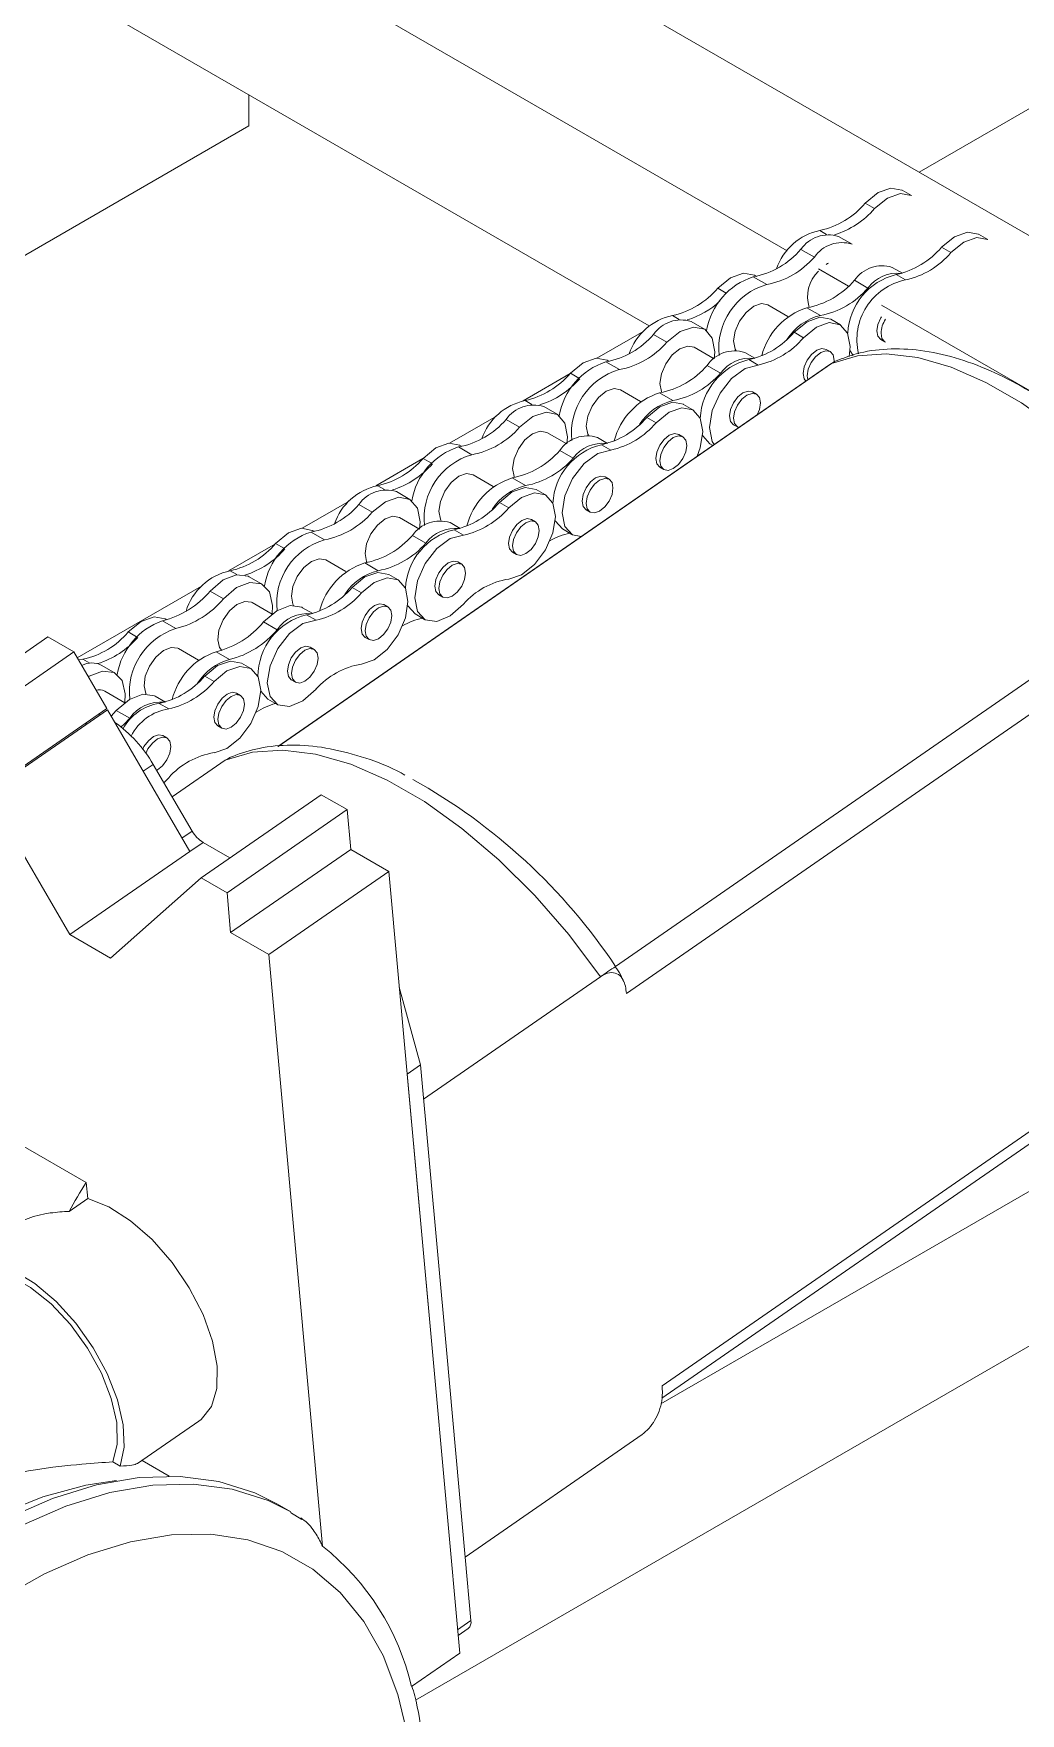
# Model space of a CAD drawing. Header units: millimetres. Extents: x 127 to 2222, y 23 to 864.
# Drawn here: x 770.09 to 796.13, y 153.77 to 198.1 of the extents above; entities that cross this region are included whole.
import ezdxf

# ---------------------------------------------------------------- set-up
doc = ezdxf.new("R2010")
doc.units = ezdxf.units.MM

msp = doc.modelspace()

# ---------------------------------------------------------------- linework, layer by layer
at = {"color": 7, "linetype": 'Continuous', "lineweight": 15}
for p, q in [((833.992, 217.845), (793.456, 194.444)), ((825.274, 176.076), (764.463, 211.181)), ((789.977, 192.371), (760.928, 209.14)), ((786.337, 190.389), (765.17, 202.608)), ((775.777, 195.667), (775.777, 196.485)), ((775.777, 196.483), (775.779, 196.484)), ((758.099, 185.462), (775.777, 195.667)), ((793.254, 193.827), (793.007, 193.97)), ((792.036, 193.628), (792.284, 193.485)), ((790.839, 192.906), (791.016, 192.804)), ((791.688, 192.544), (791.335, 192.748)), ((794.299, 192.321), (794.051, 192.464)), ((795.27, 192.664), (795.022, 192.807)), ((790.341, 192.408), (790.694, 192.204)), ((789.084, 191.683), (789.438, 191.479)), ((789.17, 191.695), (789.118, 191.725)), ((791.596, 191.436), (790.803, 191.894)), ((792.109, 191.388), (791.755, 191.592)), ((793.016, 191.778), (792.749, 191.932)), ((793.102, 191.6), (792.854, 191.743)), ((786.95, 190.661), (787.127, 190.559)), ((789.998, 190.639), (789.469, 190.945)), ((790.852, 190.662), (790.498, 190.866)), ((798.898, 187.221), (792.464, 190.934)), ((786.196, 190.252), (784.956, 189.537)), ((787.799, 190.299), (787.446, 190.503)), ((790.41, 190.076), (790.162, 190.219)), ((791.38, 190.419), (791.133, 190.562)), ((786.452, 190.163), (786.805, 189.959)), ((788.054, 189.517), (787.524, 189.823)), ((791.112, 189.708), (791.005, 189.769)), ((792.45, 190.026), (792.556, 189.965)), ((791.105, 189.372), (776.538, 179.287)), ((785.195, 189.438), (785.549, 189.234)), ((785.28, 189.45), (785.229, 189.48)), ((788.22, 189.143), (787.866, 189.347)), ((789.127, 189.532), (788.86, 189.687)), ((789.212, 189.355), (788.965, 189.498)), ((784.251, 189.13), (783.012, 188.414)), ((786.109, 188.394), (785.58, 188.7)), ((786.963, 188.417), (786.609, 188.621)), ((789.167, 188.586), (789.061, 188.647)), ((782.306, 188.007), (781.067, 187.292)), ((783.061, 188.416), (783.238, 188.314)), ((783.91, 188.054), (783.557, 188.258)), ((787.491, 188.174), (787.244, 188.317)), ((782.563, 187.918), (782.916, 187.714)), ((784.165, 187.272), (783.635, 187.578)), ((786.521, 187.831), (786.273, 187.974)), ((788.561, 187.781), (788.667, 187.72)), ((781.306, 187.193), (781.66, 186.988)), ((781.391, 187.205), (781.34, 187.235)), ((784.33, 186.897), (783.977, 187.102)), ((785.238, 187.287), (784.971, 187.442)), ((785.323, 187.11), (785.076, 187.253)), ((787.222, 187.463), (787.116, 187.524)), ((787.939, 187.274), (788.013, 187.231)), ((780.362, 186.885), (779.123, 186.169)), ((786.616, 186.658), (786.723, 186.597)), ((787.607, 186.961), (787.677, 186.999)), ((782.22, 186.149), (781.691, 186.455)), ((783.074, 186.172), (782.72, 186.376)), ((785.278, 186.341), (785.172, 186.402)), ((779.172, 186.171), (779.349, 186.068)), ((780.021, 185.809), (779.667, 186.013)), ((783.602, 185.929), (783.355, 186.072)), ((778.417, 185.762), (777.178, 185.047)), ((778.674, 185.673), (779.027, 185.469)), ((780.276, 185.027), (779.746, 185.332)), ((782.632, 185.586), (782.384, 185.729)), ((784.672, 185.536), (784.778, 185.474)), ((777.417, 184.947), (777.77, 184.743)), ((777.502, 184.96), (777.45, 184.99)), ((781.349, 185.042), (781.082, 185.196)), ((781.434, 184.865), (781.187, 185.008)), ((783.333, 185.218), (783.227, 185.279)), ((784.049, 185.029), (784.297, 184.886)), ((776.473, 184.64), (775.234, 183.924)), ((780.441, 184.652), (780.088, 184.856)), ((778.331, 183.904), (777.802, 184.21)), ((779.185, 183.927), (778.831, 184.131)), ((781.389, 184.095), (781.283, 184.157)), ((782.727, 184.413), (782.833, 184.352)), ((775.282, 183.926), (775.46, 183.823)), ((776.132, 183.564), (775.778, 183.768)), ((779.713, 183.684), (779.466, 183.826)), ((785.45, 173.482), (800.578, 183.955)), ((774.528, 183.517), (771.247, 181.623)), ((774.749, 183.39), (775.103, 183.186)), ((778.743, 183.341), (778.495, 183.484)), ((780.783, 183.291), (780.889, 183.229)), ((800.866, 183.243), (785.738, 172.77)), ((776.387, 182.782), (775.857, 183.087)), ((777.46, 182.797), (777.193, 182.951)), ((777.545, 182.62), (777.298, 182.762)), ((779.444, 182.973), (779.338, 183.034)), ((780.16, 182.784), (780.408, 182.641)), ((773.494, 182.604), (773.847, 182.4)), ((773.605, 182.628), (773.563, 182.652)), ((776.517, 182.369), (776.163, 182.573)), ((767.306, 179.985), (770.472, 182.177)), ((767.988, 179.59), (771.155, 181.783)), ((771.155, 181.783), (770.472, 182.177)), ((772.023, 180.288), (771.155, 181.783)), ((774.444, 181.566), (773.914, 181.872)), ((775.261, 181.584), (774.908, 181.788)), ((777.5, 181.85), (777.394, 181.912)), ((778.838, 182.168), (778.944, 182.107)), ((771.395, 181.588), (771.274, 181.576)), ((771.395, 181.588), (771.573, 181.485)), ((772.245, 181.225), (771.891, 181.429)), ((775.826, 181.345), (775.578, 181.488)), ((774.855, 181.003), (774.608, 181.146)), ((776.894, 181.045), (777, 180.984)), ((772.499, 180.443), (771.97, 180.749)), ((773.573, 180.459), (773.305, 180.613)), ((775.557, 180.635), (775.451, 180.696)), ((776.271, 180.539), (776.519, 180.396)), ((768.856, 178.096), (772.023, 180.288)), ((768.874, 178.065), (772.04, 180.257)), ((771.855, 180.128), (771.814, 180.144)), ((774.214, 176.514), (772.04, 180.257)), ((772.276, 180.235), (772.137, 180.091)), ((772.629, 180.031), (772.276, 180.235)), ((773.658, 180.281), (773.41, 180.424)), ((771.485, 179.872), (771.451, 179.892)), ((773.612, 179.512), (773.506, 179.573)), ((774.951, 179.83), (775.057, 179.769)), ((773.246, 178.814), (774.28, 177.056)), ((775.151, 178.926), (773.75, 177.956)), ((775.151, 178.926), (775.262, 178.98)), ((773.531, 178.329), (773.658, 178.463)), ((771.047, 174.322), (768.874, 178.065)), ((774.515, 175.823), (777.682, 178.015)), ((778.364, 177.621), (777.682, 178.015)), ((775.198, 175.428), (778.364, 177.621)), ((778.46, 176.572), (778.364, 177.621)), ((771.047, 174.322), (774.214, 176.514)), ((774.214, 176.514), (774.565, 176.757)), ((775.274, 176.348), (774.565, 176.757)), ((775.293, 174.38), (778.46, 176.572)), ((779.463, 175.992), (778.46, 176.572)), ((811.133, 176.074), (786.647, 161.939)), ((774.515, 175.823), (772.127, 173.698)), ((775.198, 175.428), (774.515, 175.823)), ((776.297, 173.8), (779.463, 175.992)), ((779.949, 170.645), (779.463, 175.992)), ((775.293, 174.38), (775.198, 175.428)), ((772.127, 173.698), (771.047, 174.322)), ((776.297, 173.8), (775.293, 174.38)), ((777.715, 158.179), (776.297, 173.8)), ((814.669, 174.033), (780.169, 154.116)), ((779.74, 172.939), (780.301, 170.886)), ((785.051, 173.211), (780.383, 169.98)), ((786.671, 162.088), (801.669, 172.471)), ((786.679, 162.412), (801.807, 172.885)), ((779.949, 170.642), (780.301, 170.886)), ((780.301, 170.886), (780.984, 163.359)), ((780.615, 163.308), (779.949, 170.645)), ((779.949, 170.645), (779.949, 170.642)), ((779.949, 170.642), (780.615, 163.308)), ((769.716, 168.796), (771.483, 167.775)), ((771.521, 167.357), (771.483, 167.775)), ((771.031, 167.018), (771.521, 167.357)), ((781.336, 155.36), (780.615, 163.308)), ((780.984, 163.359), (781.479, 157.895)), ((780.984, 163.359), (781.48, 157.895)), ((772.835, 160.36), (774.456, 161.482)), ((786.148, 161.127), (781.48, 157.895)), ((772.379, 160.295), (772.186, 160.406)), ((773.673, 160.032), (772.958, 160.445)), ((776.879, 159.089), (776.525, 159.293)), ((777.174, 158.887), (776.872, 159.072)), ((781.479, 157.895), (781.632, 156.217)), ((781.294, 155.824), (781.563, 156.01)), ((780.064, 154.48), (781.336, 155.36))]:
    msp.add_line(p, q, dxfattribs=at)
at = {"color": 8, "linetype": 'Continuous', "lineweight": 15}
for p, q in [((788.147, 191.383), (788.368, 191.255)), ((791.15, 189.397), (776.548, 179.288)), ((791.105, 189.372), (791.15, 189.397)), ((791.273, 189.466), (791.15, 189.397)), ((784.258, 189.137), (784.479, 189.01)), ((780.369, 186.892), (780.59, 186.765)), ((776.48, 184.647), (776.7, 184.52)), ((772.593, 182.309), (772.813, 182.182)), ((772.983, 178.633), (773.246, 178.814)), ((774.008, 176.868), (774.28, 177.056)), ((781.28, 155.974), (781.632, 156.217))]:
    msp.add_line(p, q, dxfattribs=at)
at = {"color": 7, "linetype": 'Continuous', "lineweight": 15, "flags": 128}
for points in [[(793.007, 193.97), (793.005, 193.972), (792.716, 194.026), (792.375, 193.905), (792.036, 193.628)], [(793.254, 193.827), (793.252, 193.829), (792.963, 193.883), (792.623, 193.762), (792.284, 193.485)], [(795.022, 192.807), (795.02, 192.808), (794.731, 192.862), (794.391, 192.741), (794.051, 192.464)], [(795.27, 192.664), (795.267, 192.665), (794.978, 192.719), (794.638, 192.598), (794.299, 192.321)], [(791.008, 192.012), (791.038, 192.031), (791.069, 192.047)], [(789.118, 191.725), (789.115, 191.727), (788.827, 191.78), (788.486, 191.66), (788.147, 191.383)], [(789.469, 190.945), (789.297, 190.979), (789.094, 190.908), (788.891, 190.744), (788.719, 190.512), (788.604, 190.247), (788.563, 189.99), (788.604, 189.778), (788.62, 189.748)], [(788.055, 189.516), (788.069, 189.704), (787.999, 190.068), (787.802, 190.298), (787.506, 190.357), (787.156, 190.239), (786.805, 189.959)], [(791.133, 190.562), (791.131, 190.563), (790.842, 190.617), (790.502, 190.496), (790.162, 190.219)], [(791.613, 189.584), (791.639, 189.847), (791.572, 190.2), (791.378, 190.42), (791.089, 190.474), (790.749, 190.353), (790.41, 190.076)], [(792.464, 190.627), (792.45, 190.603), (792.373, 190.427), (792.347, 190.255), (792.373, 190.114), (792.45, 190.026), (792.45, 190.026)], [(786.672, 188.63), (786.659, 188.656), (786.619, 188.867), (786.659, 189.125), (786.774, 189.39), (786.946, 189.622), (787.149, 189.786), (787.352, 189.856), (787.524, 189.823)], [(791.005, 189.769), (790.891, 189.792), (790.756, 189.745), (790.62, 189.636), (790.506, 189.481), (790.429, 189.304), (790.402, 189.132), (790.429, 188.992), (790.469, 188.932)], [(792.571, 189.957), (792.556, 189.965), (792.479, 190.053), (792.453, 190.194)], [(785.229, 189.48), (785.226, 189.481), (784.937, 189.535), (784.597, 189.415), (784.258, 189.137)], [(789.212, 189.355), (788.867, 189.265), (788.512, 189.001), (788.206, 188.609), (788, 188.151), (787.927, 187.704), (788, 187.34), (788.049, 187.257)], [(790.521, 188.968), (790.508, 189.071), (790.535, 189.243), (790.612, 189.42), (790.726, 189.574), (790.862, 189.683), (790.997, 189.73), (791.112, 189.708), (791.188, 189.62), (791.215, 189.479), (791.213, 189.437)], [(800.578, 183.955), (799.783, 185.011), (798.927, 185.996), (798.027, 186.892), (797.098, 187.683), (796.156, 188.354), (795.219, 188.896), (794.302, 189.297), (793.421, 189.55), (792.593, 189.653), (791.832, 189.601), (791.15, 189.397)], [(791.635, 189.742), (791.641, 189.728), (791.72, 189.607)], [(785.58, 188.7), (785.408, 188.734), (785.205, 188.663), (785.002, 188.499), (784.83, 188.267), (784.715, 188.002), (784.674, 187.744), (784.715, 187.533), (784.731, 187.502)], [(789.061, 188.647), (788.946, 188.669), (788.811, 188.622), (788.676, 188.513), (788.561, 188.358), (788.484, 188.182), (788.457, 188.01), (788.484, 187.869), (788.561, 187.781), (788.561, 187.781)], [(788.563, 187.949), (788.59, 188.12), (788.667, 188.297), (788.782, 188.452), (788.917, 188.561), (789.052, 188.608), (789.167, 188.586), (789.244, 188.497), (789.271, 188.357), (789.244, 188.185), (789.187, 188.044)], [(784.166, 187.271), (784.179, 187.459), (784.11, 187.823), (783.913, 188.052), (783.617, 188.112), (783.267, 187.993), (782.916, 187.714)], [(787.244, 188.317), (787.242, 188.318), (786.953, 188.372), (786.613, 188.251), (786.273, 187.974)], [(787.6, 186.946), (787.682, 187.17), (787.75, 187.602), (787.682, 187.955), (787.489, 188.175), (787.2, 188.229), (786.86, 188.108), (786.521, 187.831)], [(782.783, 186.385), (782.77, 186.411), (782.73, 186.622), (782.77, 186.88), (782.885, 187.145), (783.057, 187.377), (783.26, 187.54), (783.463, 187.611), (783.635, 187.578)], [(787.116, 187.524), (787.002, 187.547), (786.866, 187.5), (786.731, 187.39), (786.616, 187.236), (786.54, 187.059), (786.513, 186.887), (786.54, 186.746), (786.616, 186.658), (786.616, 186.658)], [(788.698, 187.706), (788.667, 187.72), (788.59, 187.808), (788.563, 187.949)], [(781.34, 187.235), (781.337, 187.236), (781.048, 187.29), (780.708, 187.169), (780.369, 186.892)], [(785.323, 187.11), (784.978, 187.02), (784.623, 186.756), (784.317, 186.364), (784.111, 185.906), (784.038, 185.458), (784.111, 185.095), (784.317, 184.875), (784.541, 184.828)], [(786.619, 186.826), (786.646, 186.998), (786.722, 187.174), (786.837, 187.329), (786.972, 187.438), (787.108, 187.485), (787.222, 187.463), (787.299, 187.375), (787.326, 187.234), (787.299, 187.062), (787.222, 186.886), (787.108, 186.731), (786.972, 186.622), (786.837, 186.575), (786.722, 186.597), (786.646, 186.685), (786.619, 186.826)], [(787.746, 187.497), (787.752, 187.483), (787.939, 187.274)], [(781.691, 186.455), (781.519, 186.488), (781.316, 186.418), (781.113, 186.254), (780.941, 186.022), (780.826, 185.757), (780.785, 185.499), (780.826, 185.288), (780.842, 185.257)], [(785.172, 186.402), (785.057, 186.424), (784.922, 186.377), (784.787, 186.268), (784.672, 186.113), (784.595, 185.936), (784.568, 185.765), (784.595, 185.624), (784.672, 185.536), (784.672, 185.536)], [(784.674, 185.703), (784.701, 185.875), (784.778, 186.052), (784.893, 186.207), (785.028, 186.316), (785.163, 186.363), (785.278, 186.341), (785.355, 186.252), (785.381, 186.112), (785.355, 185.94), (785.278, 185.763), (785.163, 185.608), (785.028, 185.499), (784.893, 185.452), (784.778, 185.474), (784.701, 185.563), (784.674, 185.703)], [(780.277, 185.026), (780.29, 185.214), (780.221, 185.578), (780.023, 185.807), (779.728, 185.867), (779.378, 185.748), (779.027, 185.469)], [(783.355, 186.072), (783.353, 186.073), (783.064, 186.127), (782.723, 186.006), (782.384, 185.729)], [(782.632, 183.707), (782.971, 183.822), (783.311, 184.094), (783.6, 184.481), (783.793, 184.925), (783.861, 185.356), (783.793, 185.71), (783.6, 185.93), (783.311, 185.984), (782.971, 185.863), (782.632, 185.586)], [(778.894, 184.14), (778.881, 184.166), (778.841, 184.377), (778.881, 184.634), (778.996, 184.899), (779.168, 185.132), (779.371, 185.295), (779.574, 185.366), (779.746, 185.332)], [(777.45, 184.99), (777.448, 184.991), (777.159, 185.045), (776.819, 184.924), (776.48, 184.647)], [(783.227, 185.279), (783.113, 185.301), (782.977, 185.254), (782.842, 185.145), (782.727, 184.991), (782.651, 184.814), (782.624, 184.642), (782.651, 184.501), (782.727, 184.413), (782.727, 184.413)], [(782.73, 184.581), (782.757, 184.753), (782.833, 184.929), (782.948, 185.084), (783.083, 185.193), (783.219, 185.24), (783.333, 185.218), (783.41, 185.13), (783.437, 184.989), (783.41, 184.817), (783.333, 184.641), (783.219, 184.486), (783.083, 184.377), (782.948, 184.33), (782.833, 184.352), (782.757, 184.44), (782.73, 184.581)], [(783.857, 185.252), (783.863, 185.238), (784.049, 185.029)], [(781.434, 184.865), (781.088, 184.774), (780.734, 184.511), (780.428, 184.118), (780.222, 183.661), (780.149, 183.213), (780.222, 182.85), (780.428, 182.63), (780.734, 182.59), (781.088, 182.737), (781.434, 183.046)], [(777.802, 184.21), (777.629, 184.243), (777.427, 184.173), (777.224, 184.009), (777.052, 183.777), (776.937, 183.512), (776.896, 183.254), (776.937, 183.043), (776.952, 183.012)], [(781.283, 184.157), (781.168, 184.179), (781.033, 184.132), (780.898, 184.023), (780.783, 183.868), (780.706, 183.691), (780.679, 183.52), (780.706, 183.379), (780.783, 183.291), (780.783, 183.291)], [(780.785, 183.458), (780.812, 183.63), (780.889, 183.807), (781.004, 183.961), (781.139, 184.071), (781.274, 184.118), (781.389, 184.095), (781.466, 184.007), (781.492, 183.866), (781.466, 183.695), (781.389, 183.518), (781.274, 183.363), (781.139, 183.254), (781.004, 183.207), (780.889, 183.229), (780.812, 183.318), (780.785, 183.458)], [(775.778, 183.768), (775.753, 183.781), (775.449, 183.822), (775.097, 183.684), (774.749, 183.39)], [(776.388, 182.781), (776.4, 183.012), (776.316, 183.365), (776.107, 183.577), (775.803, 183.618), (775.45, 183.48), (775.103, 183.186)], [(779.466, 183.826), (779.463, 183.828), (779.175, 183.882), (778.834, 183.761), (778.495, 183.484)], [(778.743, 181.462), (779.082, 181.577), (779.422, 181.849), (779.711, 182.236), (779.904, 182.68), (779.972, 183.111), (779.904, 183.464), (779.711, 183.685), (779.422, 183.739), (779.082, 183.618), (778.743, 183.341)], [(775.061, 181.823), (775.001, 181.902), (774.952, 182.106), (774.984, 182.361), (775.092, 182.627), (775.259, 182.864), (775.46, 183.037), (775.664, 183.118), (775.841, 183.096), (775.857, 183.087)], [(773.563, 182.652), (773.561, 182.653), (773.272, 182.707), (772.932, 182.586), (772.593, 182.309)], [(777.193, 182.951), (777.167, 182.965), (776.863, 183.005), (776.511, 182.868), (776.163, 182.573)], [(779.338, 183.034), (779.224, 183.056), (779.088, 183.009), (778.953, 182.9), (778.838, 182.745), (778.762, 182.569), (778.735, 182.397), (778.762, 182.256), (778.838, 182.168), (778.838, 182.168)], [(778.841, 182.336), (778.868, 182.508), (778.944, 182.684), (779.059, 182.839), (779.194, 182.948), (779.33, 182.995), (779.444, 182.973), (779.521, 182.885), (779.548, 182.744), (779.521, 182.572), (779.444, 182.395), (779.33, 182.241), (779.194, 182.132), (779.059, 182.085), (778.944, 182.107), (778.868, 182.195), (778.841, 182.336)], [(779.968, 183.007), (779.974, 182.993), (780.16, 182.784)], [(777.545, 182.62), (777.199, 182.529), (776.844, 182.266), (776.539, 181.873), (776.333, 181.416), (776.26, 180.968), (776.333, 180.605), (776.539, 180.385), (776.844, 180.345), (777.199, 180.492), (777.545, 180.801)], [(773.914, 181.872), (773.898, 181.88), (773.721, 181.902), (773.517, 181.821), (773.316, 181.649), (773.149, 181.411), (773.041, 181.145), (773.009, 180.89), (773.058, 180.687), (773.065, 180.674)], [(777.394, 181.912), (777.279, 181.934), (777.144, 181.887), (777.008, 181.778), (776.894, 181.623), (776.817, 181.446), (776.79, 181.274), (776.817, 181.134), (776.894, 181.045), (776.894, 181.045)], [(776.896, 181.213), (776.923, 181.385), (777, 181.562), (777.114, 181.716), (777.25, 181.826), (777.385, 181.873), (777.5, 181.85), (777.576, 181.762), (777.603, 181.621), (777.576, 181.45), (777.5, 181.273), (777.385, 181.118), (777.25, 181.009), (777.114, 180.962), (777, 180.984), (776.923, 181.072), (776.896, 181.213)], [(775.578, 181.488), (775.576, 181.489), (775.287, 181.543), (774.947, 181.423), (774.608, 181.146)], [(774.855, 179.124), (775.194, 179.238), (775.535, 179.51), (775.824, 179.898), (776.017, 180.342), (776.085, 180.773), (776.017, 181.126), (775.824, 181.347), (775.535, 181.401), (775.194, 181.28), (774.855, 181.003)], [(772.501, 180.443), (772.513, 180.674), (772.429, 181.026), (772.219, 181.239), (771.915, 181.279), (771.563, 181.142), (771.536, 181.125)], [(773.305, 180.613), (773.28, 180.627), (772.976, 180.667), (772.624, 180.53), (772.276, 180.235)], [(775.451, 180.696), (775.336, 180.718), (775.201, 180.671), (775.066, 180.562), (774.951, 180.407), (774.874, 180.23), (774.847, 180.059), (774.874, 179.918), (774.951, 179.83), (774.951, 179.83)], [(774.953, 179.997), (774.98, 180.169), (775.057, 180.346), (775.172, 180.501), (775.307, 180.61), (775.442, 180.657), (775.557, 180.635), (775.634, 180.546), (775.66, 180.406), (775.634, 180.234), (775.557, 180.057), (775.442, 179.902), (775.307, 179.793), (775.172, 179.746), (775.057, 179.769), (774.98, 179.857), (774.953, 179.997)], [(776.085, 180.749), (776.085, 180.748), (776.271, 180.539)], [(772.629, 180.031), (772.48, 179.876), (772.402, 179.803)], [(771.503, 179.885), (771.488, 179.89), (771.462, 179.9)], [(773.506, 179.573), (773.392, 179.596), (773.256, 179.548), (773.121, 179.439), (773.006, 179.285), (772.972, 179.218)], [(773.056, 179.106), (773.112, 179.223), (773.227, 179.378), (773.362, 179.487), (773.498, 179.534), (773.612, 179.512), (773.689, 179.424), (773.716, 179.283), (773.689, 179.111), (773.612, 178.935), (773.498, 178.78), (773.362, 178.671), (773.338, 178.657)], [(785.051, 173.211), (784.215, 174.321), (783.317, 175.355), (782.371, 176.295), (781.396, 177.126), (780.407, 177.831), (779.423, 178.399), (778.46, 178.82), (777.536, 179.087), (776.666, 179.194), (775.867, 179.14), (775.151, 178.926)], [(775.274, 178.995), (775.247, 178.983), (775.151, 178.926)], [(774.456, 161.482), (774.518, 161.528), (774.785, 161.87), (774.928, 162.346), (774.938, 162.931), (774.815, 163.592), (774.565, 164.294), (774.202, 165), (773.746, 165.672), (773.22, 166.273), (772.654, 166.771), (772.077, 167.139), (771.521, 167.357)], [(772.379, 160.295), (772.482, 160.793), (772.457, 161.386), (772.306, 162.044), (772.038, 162.734), (771.664, 163.419), (771.205, 164.066), (770.685, 164.64), (770.129, 165.112), (769.567, 165.458), (769.027, 165.66), (768.537, 165.708), (768.122, 165.599), (767.804, 165.34), (767.598, 164.944)], [(772.186, 160.406), (772.3, 160.876), (772.286, 161.444), (772.144, 162.08), (771.883, 162.748), (771.516, 163.411), (771.065, 164.032), (770.554, 164.576), (770.013, 165.012), (769.471, 165.317), (768.958, 165.473), (768.504, 165.472), (768.151, 165.326)], [(772.285, 159.91), (771.472, 159.79), (770.336, 159.485), (769.174, 159.021), (767.999, 158.403), (766.826, 157.64), (765.667, 156.738), (764.537, 155.71), (763.449, 154.567), (762.415, 153.323), (761.449, 151.991), (760.56, 150.589), (759.76, 149.132), (759.057, 147.637), (758.461, 146.123), (757.978, 144.606), (757.614, 143.104), (757.373, 141.636), (757.258, 140.218), (757.27, 138.867), (757.409, 137.599), (757.674, 136.429), (758.061, 135.37), (758.086, 135.314)], [(776.525, 159.293), (775.929, 159.589), (774.982, 159.888), (773.963, 160.024), (772.883, 159.994), (771.754, 159.799), (770.589, 159.441), (769.401, 158.924), (768.205, 158.255), (767.013, 157.44), (765.84, 156.489), (764.699, 155.414), (763.604, 154.226), (762.566, 152.939)]]:
    msp.add_lwpolyline(points, dxfattribs=at)
at = {"color": 8, "linetype": 'Continuous', "lineweight": 15, "flags": 128}
for points in [[(762.92, 152.735), (763.957, 154.022), (765.053, 155.21), (766.194, 156.285), (767.367, 157.236), (768.558, 158.051), (769.755, 158.72), (770.942, 159.237), (772.107, 159.595), (773.236, 159.79), (774.317, 159.82), (775.336, 159.684), (776.282, 159.385), (776.88, 159.088)], [(779.976, 153.13), (779.705, 154.267), (779.313, 155.291), (778.805, 156.191), (778.185, 156.955), (777.463, 157.574), (776.646, 158.04), (775.745, 158.348), (774.77, 158.494), (773.734, 158.477), (772.648, 158.296), (771.527, 157.954), (770.384, 157.455), (769.232, 156.804), (768.086, 156.011), (766.959, 155.084), (765.866, 154.034), (764.819, 152.876)]]:
    msp.add_lwpolyline(points, dxfattribs=at)
at = {"color": 7, "linetype": 'Continuous', "lineweight": 15}
for centre, radius, start, end in [((790.371, 195.038), 2.182, 282.3858, 319.746), ((790.55, 194.978), 2.288, 287.236, 319.2698), ((791.152, 191.402), 1.536, 101.7656, 161.2584), ((791.066, 191.911), 0.879, 72.1987, 145.5737), ((791.42, 191.707), 0.879, 72.1987, 145.5737), ((792.386, 193.874), 2.182, 282.3858, 319.746), ((788.674, 193.844), 2.199, 280.7366, 319.258), ((789.028, 193.64), 2.199, 280.7366, 319.258), ((792.48, 191.095), 0.879, 72.1987, 145.5737), ((792.633, 193.732), 2.182, 282.3858, 319.746), ((789.632, 189.963), 1.805, 107.6826, 170.4422), ((790.089, 193.027), 2.199, 280.7366, 319.258), ((791.433, 191.163), 0.918, 133.3654, 198.2976), ((793.251, 190.11), 1.68, 103.6692, 177.0702), ((793.42, 190.029), 1.603, 101.4485, 193.503), ((792.879, 190.825), 0.954, 82.9767, 143.8658), ((786.482, 192.793), 2.182, 282.3858, 319.746), ((789.922, 189.8), 1.748, 106.1044, 186.3026), ((790.442, 192.823), 2.199, 280.7366, 319.258), ((787.263, 189.157), 1.536, 101.7656, 161.2584), ((786.761, 192.532), 2.067, 286.23, 314.2497), ((791.044, 189.157), 1.794, 107.7012, 165.8146), ((791.191, 189.26), 1.443, 103.5699, 147.6959), ((787.177, 189.666), 0.879, 72.1987, 145.5737), ((788.497, 191.629), 2.182, 282.3858, 319.746), ((793.211, 190.159), 0.759, 147.5104, 177.3468), ((784.785, 191.599), 2.199, 280.7366, 319.258), ((785.139, 191.394), 2.199, 280.7366, 319.258), ((788.744, 191.486), 2.182, 282.3858, 319.746), ((785.743, 187.718), 1.805, 107.6812, 170.4438), ((786.2, 190.782), 2.199, 280.7366, 319.258), ((789.362, 187.865), 1.68, 103.6699, 177.0696), ((788.591, 188.85), 0.879, 72.1987, 145.5737), ((788.99, 188.58), 0.954, 82.9767, 143.8658), ((791.674, 188.55), 1, 113.6603, 124.695), ((782.593, 190.548), 2.182, 282.3858, 319.746), ((782.771, 190.488), 2.288, 287.236, 319.2697), ((786.033, 187.555), 1.748, 106.1044, 186.3026), ((786.553, 190.578), 2.199, 280.7366, 319.258), ((787.155, 186.912), 1.794, 107.7012, 165.8146), ((783.374, 186.912), 1.536, 101.7655, 161.2586), ((783.288, 187.421), 0.879, 72.1983, 145.5739), ((787.301, 187.015), 1.443, 103.5699, 147.6959), ((780.896, 189.353), 2.199, 280.7367, 319.2579), ((781.25, 189.149), 2.199, 280.7367, 319.2579), ((784.608, 189.384), 2.182, 282.3858, 319.746), ((784.855, 189.241), 2.182, 282.3858, 319.746), ((781.854, 185.473), 1.805, 107.6827, 170.4422), ((782.31, 188.537), 2.199, 280.7367, 319.2579), ((785.473, 185.62), 1.68, 103.6701, 177.0693), ((784.702, 186.605), 0.879, 72.1983, 145.5739), ((785.101, 186.335), 0.954, 82.9763, 143.866), ((778.703, 188.302), 2.182, 282.3856, 319.7462), ((778.882, 188.243), 2.288, 287.236, 319.2697), ((782.144, 185.309), 1.748, 106.1046, 186.3024), ((782.664, 188.333), 2.199, 280.7367, 319.2579), ((783.266, 184.667), 1.794, 107.7014, 165.8147), ((779.485, 184.667), 1.536, 101.7656, 161.2584), ((779.399, 185.176), 0.879, 72.1977, 145.5745), ((783.412, 184.769), 1.443, 103.5694, 147.6966), ((777.007, 187.108), 2.199, 280.7367, 319.2579), ((777.361, 186.904), 2.199, 280.7367, 319.2579), ((780.719, 187.139), 2.182, 282.3856, 319.7462), ((780.966, 186.996), 2.182, 282.3856, 319.7462), ((777.965, 183.228), 1.805, 107.6827, 170.4422), ((781.584, 183.375), 1.68, 103.6693, 177.0701), ((780.813, 184.359), 0.879, 72.1977, 145.5745), ((781.212, 184.09), 0.954, 82.9755, 143.8669), ((784.571, 183.265), 1.683, 101.1535, 120.4608), ((774.814, 186.057), 2.182, 282.3858, 319.746), ((774.993, 185.997), 2.288, 287.236, 319.2698), ((778.255, 183.064), 1.748, 106.1046, 186.3024), ((778.421, 186.292), 2.199, 280.7367, 319.2579), ((778.775, 186.088), 2.199, 280.7367, 319.2579), ((779.377, 182.422), 1.794, 107.7014, 165.8147), ((775.603, 182.406), 1.553, 101.908, 163.3064), ((779.523, 182.524), 1.443, 103.5699, 147.6961), ((782.967, 181.686), 2.049, 99.405, 138.4055), ((772.947, 184.874), 2.334, 283.5404, 320.5318), ((773.3, 184.67), 2.334, 283.5404, 320.5318), ((776.83, 184.894), 2.182, 282.3858, 319.746), ((777.077, 184.751), 2.182, 282.3858, 319.746), ((777.692, 181.13), 1.679, 103.5698, 179.8257), ((777.333, 181.804), 0.993, 83.888, 145.2998), ((780.682, 181.02), 1.683, 101.1525, 120.4618), ((770.927, 183.719), 2.182, 282.3858, 319.746), ((774.107, 180.873), 1.837, 109.5251, 170.0808), ((774.386, 180.72), 1.765, 107.7739, 186.0307), ((774.361, 184.057), 2.334, 283.5404, 320.5318), ((774.715, 183.853), 2.334, 283.5404, 320.5318), ((771.106, 183.659), 2.288, 287.236, 319.2697), ((775.476, 180.105), 1.776, 108.6657, 166.3751), ((771.63, 180.921), 0.571, 62.8143, 118.0103), ((775.673, 180.146), 1.496, 105.9662, 147.1429), ((779.077, 179.441), 2.049, 99.4052, 138.4052), ((772.942, 182.556), 2.182, 282.3858, 319.746), ((773.19, 182.413), 2.182, 282.3858, 319.746), ((771.826, 180.478), 0.307, 62.1014, 106.1088), ((773.446, 179.466), 0.993, 83.888, 145.2998), ((773.61, 179.119), 1.32, 98.6906, 150.9999), ((773.865, 178.955), 1.342, 98.8943, 153.0387), ((776.947, 178.659), 1.822, 104.943, 122.5427), ((770.232, 177.088), 3.474, 29.8085, 54.8422), ((775.19, 177.103), 2.049, 99.4052, 138.4053), ((772.55, 164.867), 15.512, 33.7336, 60.8631), ((775.011, 177.47), 0.841, 209.5265, 237.9944), ((790.277, 165.91), 8.979, 122.5141, 125.5936), ((779.028, 162.759), 9.06, 146.3789, 151.9622), ((773.639, 152.996), 6.594, 13.0067, 51.8213), ((781.481, 157.891), 0.00402, 110.8019, 116.037), ((781.421, 156.172), 0.215, 311.1373, 12.0046)]:
    msp.add_arc(centre, radius, start, end, dxfattribs=at)
for points, knots in [([(800.978, 184.225), (800.85, 184.404), (800.478, 184.923), (799.814, 185.737), (798.977, 186.633), (798.099, 187.442), (797.193, 188.152), (796.267, 188.75), (795.335, 189.227), (794.406, 189.569), (793.493, 189.765), (792.619, 189.801), (791.873, 189.696), (791.447, 189.532), (791.273, 189.466)], [0, 0, 0, 0, 0.046732, 0.135062, 0.223549, 0.312267, 0.401337, 0.490883, 0.580998, 0.671674, 0.762504, 0.852341, 0.939668, 1, 1, 1, 1]), ([(779.892, 178.533), (779.824, 178.57), (779.437, 178.78), (778.735, 179.034), (777.8, 179.274), (776.897, 179.35), (776.074, 179.269), (775.546, 179.111), (775.299, 179.005), (775.273, 178.995)], [0, 0, 0, 0, 0.041545, 0.236278, 0.431604, 0.625506, 0.815095, 0.981211, 1, 1, 1, 1]), ([(785.662, 173.087), (785.639, 173.143), (785.582, 173.281), (785.492, 173.402), (785.438, 173.474)], [0, 0, 0, 0, 0.403815, 1, 1, 1, 1]), ([(785.738, 172.77), (785.72, 172.897), (785.689, 173.106), (785.535, 173.285), (785.352, 173.336), (785.178, 173.292), (785.079, 173.23), (785.051, 173.211)], [0, 0, 0, 0, 0.320825, 0.527294, 0.734737, 0.922529, 1, 1, 1, 1]), ([(771.031, 167.018), (770.867, 167.008), (770.319, 166.974), (769.7, 166.786), (769.419, 166.498), (769.403, 166.481)], [0, 0, 0, 0, 0.286781, 0.958599, 1, 1, 1, 1]), ([(786.148, 161.127), (786.209, 161.177), (786.333, 161.278), (786.489, 161.502), (786.609, 161.756), (786.693, 162.079), (786.684, 162.286), (786.679, 162.412)], [0, 0, 0, 0, 0.167968, 0.335595, 0.509751, 0.702449, 1, 1, 1, 1]), ([(758.409, 150.724), (758.627, 150.873), (759.111, 151.202), (759.772, 151.926), (760.598, 152.912), (761.515, 154.155), (762.579, 155.582), (763.72, 156.941), (765.097, 158.215), (766.773, 159.251), (768.537, 159.884), (770.114, 160.217), (771.372, 160.352), (771.931, 160.389), (772.186, 160.406)], [0, 0, 0, 0, 0.040058, 0.089086, 0.139424, 0.224742, 0.312188, 0.406903, 0.503361, 0.61853, 0.73748, 0.828522, 0.921515, 1, 1, 1, 1]), ([(772.379, 160.295), (772.494, 160.301), (772.713, 160.314), (772.794, 160.348), (772.832, 160.364)], [0, 0, 0, 0, 0.5230672, 1, 1, 1, 1]), ([(777.145, 158.925), (777.203, 158.884), (777.319, 158.802), (777.502, 158.58), (777.63, 158.365), (777.697, 158.219), (777.715, 158.179)], [0, 0, 0, 0, 0.246266, 0.490909, 0.861877, 1, 1, 1, 1]), ([(776.799, 139.926), (776.91, 140.098), (777.304, 140.714), (777.899, 141.825), (778.576, 143.242), (779.155, 144.684), (779.634, 146.133), (780.008, 147.576), (780.273, 149.001), (780.424, 150.393), (780.46, 151.741), (780.368, 153.023), (780.238, 153.943), (780.101, 154.403), (780.076, 154.488)], [0, 0, 0, 0, 0.036642, 0.130372, 0.224126, 0.317931, 0.411824, 0.505843, 0.60002, 0.694384, 0.788939, 0.883662, 0.97844, 1, 1, 1, 1])]:
    msp.add_open_spline(points, degree=3, knots=knots, dxfattribs=at)

doc.saveas('drawing.dxf')
